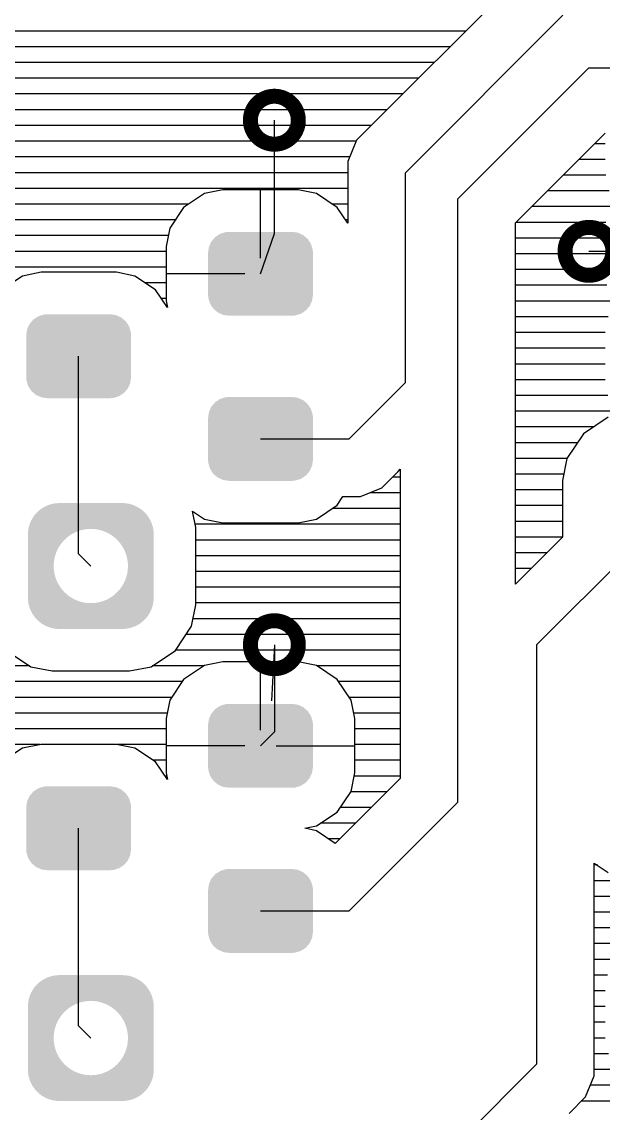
# Model space of a CAD drawing. Extents: x 295 to 953, y 10 to 290.
# Drawn here: x 664.19 to 678.27, y 174.23 to 200.65 of the extents above; entities that cross this region are included whole.
import ezdxf

# ---------------------------------------------------------------- set-up
doc = ezdxf.new("R2010")
doc.units = 0
doc.header["$LTSCALE"] = 5
doc.header["$MEASUREMENT"] = 0
doc.layers.get('0').update_dxf_attribs({"linetype": 'CONTINUOUS', "lineweight": 25})

msp = doc.modelspace()

# ---------------------------------------------------------------- linework, layer by layer
for p, q in [((676.5, 201.994), (672.69, 198.184)), ((673.477, 197), (677.287, 200.81)), ((674.935, 200.429), (648.224, 200.429)), ((674.554, 200.048), (647.843, 200.048)), ((674.173, 199.667), (647.107, 199.667)), ((674.747, 196.365), (677.922, 199.54)), ((677.922, 199.54), (719.197, 199.54)), ((673.792, 199.286), (645.222, 199.286)), ((673.411, 198.905), (645.476, 198.905)), ((673.03, 198.524), (645.73, 198.524)), ((670.302, 195.527), (670.302, 198.27)), ((672.649, 198.143), (645.903, 198.143)), ((672.69, 198.184), (672.293, 197.787)), ((676.144, 195.786), (678.318, 197.955)), ((672.283, 197.762), (645.979, 197.762)), ((672.293, 197.787), (672.08, 197.274)), ((678.318, 197.701), (678.064, 197.701)), ((672.126, 197.381), (646.055, 197.381)), ((672.08, 197.274), (672.08, 195.776)), ((678.318, 197.32), (677.683, 197.32)), ((672.08, 197), (646.081, 197)), ((673.477, 191.92), (673.477, 197)), ((678.329, 196.939), (677.302, 196.939)), ((672.08, 196.619), (646.004, 196.619)), ((668.61, 196.497), (668.102, 196.157)), ((669.052, 196.583), (668.61, 196.497)), ((670.876, 196.583), (669.052, 196.583)), ((669.967, 194.932), (669.967, 196.583)), ((671.323, 196.497), (670.876, 196.583)), ((671.826, 196.157), (671.323, 196.497)), ((674.747, 181.76), (674.747, 196.365)), ((678.415, 196.558), (676.921, 196.558)), ((668.219, 196.238), (645.928, 196.238)), ((668.102, 196.157), (667.767, 195.654)), ((672.08, 196.238), (671.709, 196.238)), ((672.08, 195.776), (671.826, 196.157)), ((678.425, 196.177), (676.54, 196.177)), ((667.899, 195.857), (645.817, 195.857)), ((672.08, 195.857), (672.029, 195.857)), ((667.767, 195.654), (667.681, 195.212)), ((676.144, 187.033), (676.144, 195.786)), ((678.334, 195.796), (676.159, 195.796)), ((667.732, 195.476), (645.563, 195.476)), ((669.967, 194.551), (670.302, 195.527)), ((678.318, 195.415), (676.144, 195.415)), ((667.681, 195.095), (645.309, 195.095)), ((667.681, 195.212), (667.681, 193.896)), ((678.318, 195.034), (676.144, 195.034)), ((680.137, 195.095), (677.922, 195.095)), ((667.681, 194.714), (644.877, 194.714)), ((664.653, 194.587), (664.206, 194.496)), ((666.477, 194.587), (664.653, 194.587)), ((666.919, 194.496), (666.477, 194.587)), ((669.586, 194.551), (667.681, 194.551)), ((678.318, 194.653), (676.144, 194.653)), ((664.206, 194.496), (663.703, 194.16)), ((667.427, 194.16), (666.919, 194.496)), ((667.681, 194.333), (667.168, 194.333)), ((678.354, 194.272), (676.144, 194.272)), ((667.711, 193.734), (667.427, 194.16)), ((667.681, 193.952), (667.564, 193.952)), ((667.681, 193.896), (667.711, 193.734)), ((678.501, 193.891), (676.144, 193.891)), ((678.384, 193.51), (676.144, 193.51)), ((678.318, 193.129), (676.144, 193.129)), ((678.318, 192.748), (676.144, 192.748)), ((665.562, 187.77), (665.562, 192.555)), ((678.318, 192.367), (676.144, 192.367)), ((672.116, 190.553), (673.477, 191.92)), ((678.318, 191.986), (676.144, 191.986)), ((678.379, 191.605), (676.144, 191.605)), ((678.583, 191.224), (676.144, 191.224)), ((678.389, 191.077), (677.79, 190.675)), ((678.044, 190.843), (676.144, 190.843)), ((669.967, 190.553), (672.116, 190.553)), ((677.79, 190.675), (677.389, 190.076)), ((677.648, 190.462), (676.144, 190.462)), ((677.394, 190.081), (676.144, 190.081)), ((677.389, 190.076), (677.282, 189.548)), ((672.908, 189.37), (673.299, 189.761)), ((673.299, 189.761), (673.35, 189.817)), ((673.35, 189.817), (673.35, 182.334)), ((673.35, 189.629), (673.167, 189.629)), ((677.313, 189.7), (676.144, 189.7)), ((677.282, 189.548), (677.282, 188.171)), ((672.39, 189.156), (672.908, 189.37)), ((673.35, 189.248), (672.614, 189.248)), ((677.282, 189.319), (676.144, 189.319)), ((671.323, 188.608), (671.826, 188.948)), ((671.826, 188.948), (671.963, 189.156)), ((671.963, 189.156), (672.39, 189.156)), ((668.397, 188.41), (668.321, 188.801)), ((668.321, 188.801), (668.61, 188.608)), ((673.35, 188.867), (671.704, 188.867)), ((677.282, 188.938), (676.144, 188.938)), ((673.35, 188.486), (668.387, 188.486)), ((668.61, 188.608), (669.052, 188.521)), ((669.052, 188.521), (670.876, 188.521)), ((670.876, 188.521), (671.323, 188.608)), ((677.282, 188.557), (676.144, 188.557)), ((679.654, 188.567), (676.652, 185.57)), ((668.397, 186.535), (668.397, 188.41)), ((677.282, 188.176), (676.144, 188.176)), ((677.282, 188.171), (676.144, 187.033)), ((673.35, 188.105), (668.397, 188.105)), ((665.857, 187.475), (665.562, 187.77)), ((673.35, 187.724), (668.397, 187.724)), ((676.906, 187.795), (676.144, 187.795)), ((676.525, 187.414), (676.144, 187.414)), ((673.35, 187.343), (668.397, 187.343)), ((673.35, 186.962), (668.397, 186.962)), ((673.35, 186.581), (668.397, 186.581)), ((668.296, 186.017), (668.397, 186.535)), ((673.35, 186.2), (668.331, 186.2)), ((667.904, 185.428), (668.296, 186.017)), ((673.35, 185.819), (668.163, 185.819)), ((670.302, 185.57), (670.236, 184.214)), ((670.302, 185.57), (670.302, 183.462)), ((676.652, 185.57), (676.652, 175.41)), ((663.815, 185.428), (664.404, 185.037)), ((667.315, 185.037), (667.904, 185.428)), ((673.35, 185.438), (667.909, 185.438)), ((664.374, 185.057), (661.651, 185.057)), ((664.404, 185.037), (664.922, 184.935)), ((666.797, 184.935), (667.315, 185.037)), ((668.59, 185.057), (667.346, 185.057)), ((668.61, 185.067), (668.102, 184.727)), ((669.052, 185.153), (668.61, 185.067)), ((670.876, 185.153), (669.052, 185.153)), ((669.967, 183.502), (669.967, 185.153)), ((671.323, 185.067), (670.876, 185.153)), ((671.826, 184.727), (671.323, 185.067)), ((673.35, 185.057), (671.338, 185.057)), ((664.922, 184.935), (666.797, 184.935)), ((668.102, 184.727), (667.767, 184.224)), ((672.161, 184.224), (671.826, 184.727)), ((668.067, 184.676), (659.573, 184.676)), ((673.35, 184.676), (671.862, 184.676)), ((667.813, 184.295), (659.634, 184.295)), ((667.767, 184.224), (667.681, 183.782)), ((673.35, 184.295), (672.116, 184.295)), ((672.253, 183.782), (672.161, 184.224)), ((667.706, 183.914), (659.634, 183.914)), ((667.681, 183.782), (667.681, 182.466)), ((673.35, 183.914), (672.222, 183.914)), ((672.253, 182.466), (672.253, 183.782)), ((667.681, 183.533), (659.634, 183.533)), ((670.302, 183.462), (669.967, 183.121)), ((673.35, 183.533), (672.253, 183.533)), ((664.633, 183.152), (659.634, 183.152)), ((664.653, 183.157), (664.206, 183.066)), ((666.477, 183.157), (664.653, 183.157)), ((666.919, 183.066), (666.477, 183.157)), ((667.681, 183.152), (666.497, 183.152)), ((673.35, 183.152), (672.253, 183.152)), ((664.206, 183.066), (663.703, 182.73)), ((667.427, 182.73), (666.919, 183.066)), ((669.586, 183.121), (667.681, 183.121)), ((670.348, 183.121), (672.253, 183.121)), ((667.681, 182.771), (667.366, 182.771)), ((667.711, 182.304), (667.427, 182.73)), ((673.35, 182.771), (672.253, 182.771)), ((667.696, 182.39), (667.655, 182.39)), ((667.681, 182.466), (667.711, 182.304)), ((672.161, 182.019), (672.253, 182.466)), ((673.35, 182.39), (672.238, 182.39)), ((673.35, 182.334), (671.775, 180.759)), ((671.826, 181.516), (672.161, 182.019)), ((673.025, 182.009), (672.156, 182.009)), ((672.644, 181.628), (671.897, 181.628)), ((672.116, 179.123), (674.747, 181.76)), ((671.323, 181.181), (671.826, 181.516)), ((665.562, 176.34), (665.562, 181.125)), ((671.039, 181.125), (671.323, 181.181)), ((671.323, 181.064), (671.039, 181.125)), ((671.775, 180.759), (671.323, 181.064)), ((672.263, 181.247), (671.42, 181.247)), ((671.882, 180.866), (671.623, 180.866)), ((678.049, 175.684), (678.049, 180.282)), ((678.049, 180.282), (678.389, 180.058)), ((678.125, 180.236), (678.049, 180.236)), ((678.74, 179.855), (678.049, 179.855)), ((678.74, 179.474), (678.049, 179.474)), ((669.967, 179.123), (672.116, 179.123)), ((678.74, 179.093), (678.049, 179.093)), ((678.74, 178.712), (678.049, 178.712)), ((678.74, 178.331), (678.049, 178.331)), ((678.547, 177.95), (678.049, 177.95)), ((678.369, 177.569), (678.049, 177.569)), ((678.318, 177.188), (678.049, 177.188)), ((678.318, 176.807), (678.049, 176.807)), ((665.857, 176.045), (665.562, 176.34)), ((678.318, 176.426), (678.049, 176.426)), ((678.318, 176.045), (678.049, 176.045)), ((678.049, 175.131), (678.049, 175.684)), ((678.395, 175.664), (678.049, 175.664)), ((674.112, 172.87), (676.652, 175.41)), ((678.633, 175.283), (678.049, 175.283)), ((677.841, 174.618), (678.049, 175.131)), ((679.101, 174.902), (677.958, 174.902)), ((677.445, 174.221), (677.841, 174.618)), ((684.719, 174.521), (677.739, 174.521))]:
    msp.add_line(p, q)
at = {"const_width": 0.363}
for points in [[(670.883, 198.27, -1), (669.722, 198.27, -1)], [(678.503, 195.095, -1), (677.342, 195.095, -1)], [(670.883, 185.57, -1), (669.722, 185.57, -1)]]:
    msp.add_lwpolyline(points, format="xyb", close=True, dxfattribs=at)
for points in [[(670.871, 195.547), (670.772, 195.561), (669.08, 195.547), (669.126, 195.561)], [(670.772, 195.561), (670.729, 195.567), (669.126, 195.561), (669.205, 195.567)], [(671.189, 195.275), (671.152, 195.332), (668.75, 195.275), (668.776, 195.332)], [(671.152, 195.332), (671.11, 195.395), (668.776, 195.332), (668.83, 195.395)], [(671.11, 195.395), (671.057, 195.441), (668.83, 195.395), (668.869, 195.441)], [(671.057, 195.441), (671.001, 195.488), (668.869, 195.441), (668.942, 195.488)], [(671.001, 195.488), (670.932, 195.519), (668.942, 195.488), (668.989, 195.519)], [(670.932, 195.519), (670.871, 195.547), (668.989, 195.519), (669.08, 195.547)], [(671.237, 195.059), (671.231, 195.138), (668.697, 195.059), (668.708, 195.138)], [(671.237, 194.043), (671.237, 195.059), (668.697, 194.043), (668.697, 195.059)], [(671.231, 195.138), (671.211, 195.201), (668.708, 195.138), (668.717, 195.201)], [(671.211, 195.201), (671.189, 195.275), (668.717, 195.201), (668.75, 195.275)], [(671.226, 193.965), (671.237, 194.043), (668.703, 193.965), (668.697, 194.043)], [(671.217, 193.902), (671.226, 193.965), (668.722, 193.902), (668.703, 193.965)], [(671.183, 193.828), (671.217, 193.902), (668.745, 193.828), (668.722, 193.902)], [(671.158, 193.771), (671.183, 193.828), (668.782, 193.771), (668.745, 193.828)], [(671.104, 193.708), (671.158, 193.771), (668.823, 193.708), (668.782, 193.771)], [(671.064, 193.662), (671.104, 193.708), (668.877, 193.662), (668.823, 193.708)], [(666.706, 193.399), (666.652, 193.444), (664.426, 193.399), (664.465, 193.444)], [(666.652, 193.444), (666.597, 193.492), (664.465, 193.444), (664.537, 193.492)], [(666.597, 193.492), (666.528, 193.523), (664.537, 193.492), (664.585, 193.523)], [(666.528, 193.523), (666.466, 193.551), (664.585, 193.523), (664.676, 193.551)], [(666.466, 193.551), (666.367, 193.565), (664.676, 193.551), (664.722, 193.565)], [(666.367, 193.565), (666.324, 193.571), (664.722, 193.565), (664.8, 193.571)], [(670.992, 193.615), (671.064, 193.662), (668.932, 193.615), (668.877, 193.662)], [(670.945, 193.584), (670.992, 193.615), (669.001, 193.584), (668.932, 193.615)], [(670.854, 193.556), (670.945, 193.584), (669.063, 193.556), (669.001, 193.584)], [(670.807, 193.542), (670.854, 193.556), (669.162, 193.542), (669.063, 193.556)], [(670.729, 193.535), (670.807, 193.542), (669.205, 193.535), (669.162, 193.542)], [(666.826, 193.142), (666.807, 193.205), (664.304, 193.142), (664.313, 193.205)], [(666.807, 193.205), (666.784, 193.279), (664.313, 193.205), (664.346, 193.279)], [(666.784, 193.279), (666.747, 193.335), (664.346, 193.279), (664.372, 193.335)], [(666.747, 193.335), (666.706, 193.399), (664.372, 193.335), (664.426, 193.399)], [(666.832, 193.063), (666.826, 193.142), (664.292, 193.063), (664.304, 193.142)], [(666.832, 192.047), (666.832, 193.063), (664.292, 192.047), (664.292, 193.063)], [(666.821, 191.968), (666.832, 192.047), (664.299, 191.968), (664.292, 192.047)], [(666.812, 191.905), (666.821, 191.968), (664.318, 191.905), (664.299, 191.968)], [(666.779, 191.831), (666.812, 191.905), (664.341, 191.831), (664.318, 191.905)], [(666.753, 191.775), (666.779, 191.831), (664.378, 191.775), (664.341, 191.831)], [(666.699, 191.711), (666.753, 191.775), (664.419, 191.711), (664.378, 191.775)], [(666.66, 191.666), (666.699, 191.711), (664.473, 191.666), (664.419, 191.711)], [(666.588, 191.618), (666.66, 191.666), (664.528, 191.618), (664.473, 191.666)], [(666.54, 191.587), (666.588, 191.618), (664.597, 191.587), (664.528, 191.618)], [(666.449, 191.559), (666.54, 191.587), (664.659, 191.559), (664.597, 191.587)], [(666.403, 191.545), (666.449, 191.559), (664.758, 191.545), (664.659, 191.559)], [(666.324, 191.539), (666.403, 191.545), (664.8, 191.539), (664.758, 191.545)], [(671.189, 191.277), (671.152, 191.334), (668.75, 191.277), (668.776, 191.334)], [(671.152, 191.334), (671.11, 191.397), (668.776, 191.334), (668.83, 191.397)], [(671.11, 191.397), (671.057, 191.443), (668.83, 191.397), (668.869, 191.443)], [(671.057, 191.443), (671.001, 191.49), (668.869, 191.443), (668.942, 191.49)], [(671.001, 191.49), (670.932, 191.521), (668.942, 191.49), (668.989, 191.521)], [(670.932, 191.521), (670.871, 191.549), (668.989, 191.521), (669.08, 191.549)], [(670.871, 191.549), (670.772, 191.563), (669.08, 191.549), (669.126, 191.563)], [(670.772, 191.563), (670.729, 191.569), (669.126, 191.563), (669.205, 191.569)], [(671.237, 191.061), (671.231, 191.14), (668.697, 191.061), (668.708, 191.14)], [(671.237, 190.045), (671.237, 191.061), (668.697, 190.045), (668.697, 191.061)], [(671.231, 191.14), (671.211, 191.203), (668.708, 191.14), (668.717, 191.203)], [(671.211, 191.203), (671.189, 191.277), (668.717, 191.203), (668.75, 191.277)], [(671.226, 189.967), (671.237, 190.045), (668.703, 189.967), (668.697, 190.045)], [(671.217, 189.904), (671.226, 189.967), (668.722, 189.904), (668.703, 189.967)], [(671.183, 189.83), (671.217, 189.904), (668.745, 189.83), (668.722, 189.904)], [(671.158, 189.773), (671.183, 189.83), (668.782, 189.773), (668.745, 189.83)], [(671.104, 189.71), (671.158, 189.773), (668.823, 189.71), (668.782, 189.773)], [(671.064, 189.664), (671.104, 189.71), (668.877, 189.664), (668.823, 189.71)], [(670.992, 189.617), (671.064, 189.664), (668.932, 189.617), (668.877, 189.664)], [(670.945, 189.586), (670.992, 189.617), (669.001, 189.586), (668.932, 189.617)], [(670.854, 189.558), (670.945, 189.586), (669.063, 189.558), (669.001, 189.586)], [(670.807, 189.544), (670.854, 189.558), (669.162, 189.544), (669.063, 189.558)], [(670.729, 189.537), (670.807, 189.544), (669.205, 189.537), (669.162, 189.544)], [(666.916, 188.938), (666.891, 188.949), (664.797, 188.938), (664.824, 188.949)], [(666.891, 188.949), (666.864, 188.958), (664.824, 188.949), (664.849, 188.958)], [(666.864, 188.958), (666.839, 188.967), (664.849, 188.958), (664.877, 188.967)], [(666.839, 188.967), (666.81, 188.974), (664.877, 188.967), (664.902, 188.974)], [(666.81, 188.974), (666.785, 188.981), (664.902, 188.974), (664.932, 188.981)], [(666.785, 188.981), (666.755, 188.986), (664.932, 188.981), (664.956, 188.986)], [(666.755, 188.986), (666.73, 188.991), (664.956, 188.986), (664.988, 188.991)], [(666.73, 188.991), (666.698, 188.994), (664.988, 188.991), (665.011, 188.994)], [(666.698, 188.994), (666.675, 188.997), (665.011, 188.994), (665.046, 188.997)], [(666.675, 188.997), (666.634, 188.998), (665.046, 188.997), (665.067, 188.998)], [(666.634, 188.998), (666.619, 188.999), (665.067, 188.998), (665.095, 188.999)], [(667.239, 188.681), (667.222, 188.703), (664.476, 188.681), (664.492, 188.703)], [(667.222, 188.703), (667.205, 188.725), (664.492, 188.703), (664.51, 188.725)], [(667.205, 188.725), (667.186, 188.745), (664.51, 188.725), (664.527, 188.745)], [(667.186, 188.745), (667.168, 188.766), (664.527, 188.745), (664.547, 188.766)], [(667.168, 188.766), (667.147, 188.785), (664.547, 188.766), (664.566, 188.785)], [(667.147, 188.785), (667.127, 188.805), (664.566, 188.785), (664.588, 188.805)], [(667.127, 188.805), (667.106, 188.823), (664.588, 188.805), (664.607, 188.823)], [(667.106, 188.823), (667.085, 188.84), (664.607, 188.823), (664.63, 188.84)], [(667.085, 188.84), (667.062, 188.857), (664.63, 188.84), (664.652, 188.857)], [(667.062, 188.857), (667.039, 188.873), (664.652, 188.857), (664.676, 188.873)], [(667.039, 188.873), (667.015, 188.887), (664.676, 188.873), (664.698, 188.887)], [(667.015, 188.887), (666.992, 188.902), (664.698, 188.887), (664.723, 188.902)], [(666.992, 188.902), (666.967, 188.915), (664.723, 188.902), (664.746, 188.915)], [(666.967, 188.915), (666.942, 188.927), (664.746, 188.915), (664.773, 188.927)], [(666.942, 188.927), (666.916, 188.938), (664.773, 188.927), (664.797, 188.938)], [(667.362, 188.403), (667.356, 188.43), (664.351, 188.403), (664.359, 188.43)], [(667.356, 188.43), (667.348, 188.456), (664.359, 188.43), (664.365, 188.456)], [(667.348, 188.456), (667.34, 188.483), (664.365, 188.456), (664.375, 188.483)], [(667.34, 188.483), (667.33, 188.509), (664.375, 188.483), (664.383, 188.509)], [(667.33, 188.509), (667.32, 188.535), (664.383, 188.509), (664.394, 188.535)], [(667.32, 188.535), (667.309, 188.56), (664.394, 188.535), (664.405, 188.56)], [(667.309, 188.56), (667.297, 188.586), (664.405, 188.56), (664.418, 188.586)], [(667.297, 188.586), (667.283, 188.61), (664.418, 188.586), (664.431, 188.61)], [(667.283, 188.61), (667.269, 188.634), (664.431, 188.61), (664.445, 188.634)], [(667.269, 188.634), (667.254, 188.657), (664.445, 188.634), (664.46, 188.657)], [(667.254, 188.657), (667.239, 188.681), (664.46, 188.657), (664.476, 188.681)], [(665.38, 188.237), (665.43, 188.266), (664.333, 188.237), (664.334, 188.266)], [(665.378, 188.236), (665.38, 188.237), (664.333, 188.236), (664.333, 188.237)], [(665.328, 188.202), (665.378, 188.236), (664.333, 188.202), (664.333, 188.236)], [(665.28, 188.165), (665.328, 188.202), (664.333, 188.165), (664.333, 188.202)], [(665.235, 188.124), (665.28, 188.165), (664.333, 188.124), (664.333, 188.165)], [(665.43, 188.266), (665.483, 188.293), (664.334, 188.266), (664.335, 188.293)], [(665.484, 188.293), (665.54, 188.316), (664.335, 188.293), (664.338, 188.316)], [(665.54, 188.316), (665.597, 188.336), (664.338, 188.316), (664.34, 188.336)], [(665.597, 188.336), (665.643, 188.348), (664.34, 188.336), (664.341, 188.348)], [(665.643, 188.348), (665.656, 188.351), (664.341, 188.348), (664.342, 188.351)], [(665.656, 188.351), (665.715, 188.363), (664.342, 188.351), (664.344, 188.363)], [(665.715, 188.363), (665.775, 188.37), (664.344, 188.363), (664.345, 188.37)], [(665.775, 188.37), (665.835, 188.374), (664.345, 188.37), (664.346, 188.374)], [(667.368, 188.376), (667.362, 188.403), (664.346, 188.376), (664.351, 188.403)], [(667.369, 188.374), (667.368, 188.376), (664.346, 188.374), (664.346, 188.376)], [(667.369, 188.373), (667.369, 188.374), (665.896, 188.373), (665.835, 188.374)], [(667.369, 188.369), (667.369, 188.373), (665.956, 188.369), (665.896, 188.373)], [(667.371, 188.36), (667.369, 188.369), (666.016, 188.36), (665.956, 188.369)], [(667.373, 188.347), (667.371, 188.36), (666.075, 188.347), (666.016, 188.36)], [(667.375, 188.331), (667.373, 188.347), (666.133, 188.331), (666.075, 188.347)], [(667.376, 188.321), (667.375, 188.331), (666.161, 188.321), (666.133, 188.331)], [(667.377, 188.31), (667.376, 188.321), (666.19, 188.31), (666.161, 188.321)], [(667.379, 188.286), (667.377, 188.31), (666.245, 188.286), (666.19, 188.31)], [(667.381, 188.265), (667.379, 188.286), (666.285, 188.265), (666.245, 188.286)], [(667.381, 188.258), (667.381, 188.265), (666.299, 188.258), (666.285, 188.265)], [(667.381, 188.237), (667.381, 188.258), (666.334, 188.237), (666.299, 188.258)], [(667.381, 188.227), (667.381, 188.237), (666.35, 188.227), (666.334, 188.237)], [(667.381, 188.192), (667.381, 188.227), (666.4, 188.192), (666.35, 188.227)], [(667.381, 188.154), (667.381, 188.192), (666.447, 188.154), (666.4, 188.192)], [(665.193, 188.081), (665.235, 188.124), (664.333, 188.081), (664.333, 188.124)], [(665.154, 188.035), (665.193, 188.081), (664.333, 188.035), (664.333, 188.081)], [(665.118, 187.986), (665.154, 188.035), (664.333, 187.986), (664.333, 188.035)], [(665.085, 187.936), (665.118, 187.986), (664.333, 187.936), (664.333, 187.986)], [(665.056, 187.883), (665.085, 187.936), (664.333, 187.883), (664.333, 187.936)], [(667.381, 188.113), (667.381, 188.154), (666.491, 188.113), (666.447, 188.154)], [(667.381, 188.069), (667.381, 188.113), (666.532, 188.069), (666.491, 188.113)], [(667.381, 188.022), (667.381, 188.069), (666.571, 188.022), (666.532, 188.069)], [(667.381, 187.973), (667.381, 188.022), (666.606, 187.973), (666.571, 188.022)], [(667.381, 187.921), (667.381, 187.973), (666.638, 187.921), (666.606, 187.973)], [(667.381, 187.868), (667.381, 187.921), (666.666, 187.868), (666.638, 187.921)], [(665.03, 187.828), (665.056, 187.883), (664.333, 187.828), (664.333, 187.883)], [(665.008, 187.772), (665.03, 187.828), (664.333, 187.772), (664.333, 187.828)], [(664.99, 187.714), (665.008, 187.772), (664.333, 187.714), (664.333, 187.772)], [(664.976, 187.655), (664.99, 187.714), (664.333, 187.655), (664.333, 187.714)], [(664.966, 187.596), (664.976, 187.655), (664.333, 187.596), (664.333, 187.655)], [(667.381, 187.813), (667.381, 187.868), (666.69, 187.813), (666.666, 187.868)], [(667.381, 187.756), (667.381, 187.813), (666.711, 187.756), (666.69, 187.813)], [(667.381, 187.698), (667.381, 187.756), (666.728, 187.698), (666.711, 187.756)], [(667.381, 187.639), (667.381, 187.698), (666.741, 187.639), (666.728, 187.698)], [(667.381, 187.579), (667.381, 187.639), (666.75, 187.579), (666.741, 187.639)], [(664.96, 187.535), (664.966, 187.596), (664.333, 187.535), (664.333, 187.596)], [(664.958, 187.475), (664.96, 187.535), (664.333, 187.475), (664.333, 187.535)], [(664.959, 187.431), (664.958, 187.475), (664.333, 187.431), (664.333, 187.475)], [(664.964, 187.371), (664.959, 187.431), (664.333, 187.371), (664.333, 187.431)], [(664.973, 187.311), (664.964, 187.371), (664.333, 187.311), (664.333, 187.371)], [(667.381, 187.354), (667.381, 187.415), (666.748, 187.354), (666.754, 187.415)], [(667.381, 187.519), (667.381, 187.579), (666.755, 187.519), (666.75, 187.579)], [(667.381, 187.415), (667.381, 187.475), (666.754, 187.415), (666.756, 187.475)], [(667.381, 187.475), (667.381, 187.519), (666.756, 187.475), (666.755, 187.519)], [(664.986, 187.252), (664.973, 187.311), (664.333, 187.252), (664.333, 187.311)], [(665.003, 187.194), (664.986, 187.252), (664.333, 187.194), (664.333, 187.252)], [(665.024, 187.137), (665.003, 187.194), (664.333, 187.137), (664.333, 187.194)], [(665.048, 187.082), (665.024, 187.137), (664.333, 187.082), (664.333, 187.137)], [(667.381, 187.067), (667.381, 187.122), (666.659, 187.067), (666.684, 187.122)], [(667.381, 187.122), (667.381, 187.178), (666.684, 187.122), (666.706, 187.178)], [(667.381, 187.178), (667.381, 187.236), (666.706, 187.178), (666.724, 187.236)], [(667.381, 187.236), (667.381, 187.295), (666.724, 187.236), (666.738, 187.295)], [(667.381, 187.295), (667.381, 187.354), (666.738, 187.295), (666.748, 187.354)], [(665.077, 187.029), (665.048, 187.082), (664.333, 187.029), (664.333, 187.082)], [(665.108, 186.977), (665.077, 187.029), (664.333, 186.977), (664.333, 187.029)], [(665.143, 186.928), (665.108, 186.977), (664.333, 186.928), (664.333, 186.977)], [(665.182, 186.881), (665.143, 186.928), (664.333, 186.881), (664.333, 186.928)], [(665.223, 186.837), (665.182, 186.881), (664.333, 186.837), (664.333, 186.881)], [(665.268, 186.796), (665.223, 186.837), (664.333, 186.796), (664.333, 186.837)], [(667.381, 186.826), (667.381, 186.869), (666.479, 186.826), (666.521, 186.869)], [(667.381, 186.869), (667.381, 186.915), (666.521, 186.869), (666.561, 186.915)], [(667.381, 186.915), (667.381, 186.964), (666.561, 186.915), (666.597, 186.964)], [(667.381, 186.964), (667.381, 187.014), (666.597, 186.964), (666.629, 187.014)], [(667.381, 187.014), (667.381, 187.067), (666.629, 187.014), (666.659, 187.067)], [(665.314, 186.758), (665.268, 186.796), (664.333, 186.758), (664.333, 186.796)], [(665.364, 186.723), (665.314, 186.758), (664.333, 186.723), (664.333, 186.758)], [(665.381, 186.713), (665.364, 186.723), (664.333, 186.713), (664.333, 186.723)], [(665.415, 186.692), (665.381, 186.713), (664.334, 186.692), (664.333, 186.713)], [(665.429, 186.685), (665.415, 186.692), (664.334, 186.685), (664.334, 186.692)], [(665.469, 186.664), (665.429, 186.685), (664.335, 186.664), (664.334, 186.685)], [(665.524, 186.64), (665.469, 186.664), (664.337, 186.64), (664.335, 186.664)], [(665.553, 186.629), (665.524, 186.64), (664.338, 186.629), (664.337, 186.64)], [(665.581, 186.619), (665.553, 186.629), (664.339, 186.619), (664.338, 186.629)], [(665.639, 186.603), (665.581, 186.619), (664.342, 186.603), (664.339, 186.619)], [(665.699, 186.59), (665.639, 186.603), (664.344, 186.59), (664.342, 186.603)], [(665.758, 186.581), (665.699, 186.59), (664.345, 186.581), (664.344, 186.59)], [(665.819, 186.577), (665.758, 186.581), (664.346, 186.577), (664.345, 186.581)], [(665.879, 186.576), (665.819, 186.577), (664.346, 186.576), (664.346, 186.577)], [(667.368, 186.574), (667.368, 186.576), (664.346, 186.574), (664.346, 186.576)], [(667.363, 186.547), (667.368, 186.574), (664.352, 186.547), (664.346, 186.574)], [(667.368, 186.576), (667.369, 186.58), (665.879, 186.576), (665.939, 186.58)], [(667.369, 186.58), (667.37, 186.587), (665.939, 186.58), (665.999, 186.587)], [(667.37, 186.587), (667.372, 186.599), (665.999, 186.587), (666.059, 186.599)], [(667.372, 186.599), (667.373, 186.602), (666.059, 186.599), (666.071, 186.602)], [(667.373, 186.602), (667.374, 186.614), (666.071, 186.602), (666.117, 186.614)], [(667.374, 186.614), (667.376, 186.634), (666.117, 186.614), (666.174, 186.634)], [(667.376, 186.634), (667.379, 186.657), (666.174, 186.634), (666.23, 186.657)], [(667.379, 186.657), (667.379, 186.657), (666.23, 186.657), (666.231, 186.657)], [(667.379, 186.657), (667.38, 186.684), (666.231, 186.657), (666.284, 186.684)], [(667.38, 186.684), (667.381, 186.713), (666.284, 186.684), (666.334, 186.713)], [(667.381, 186.713), (667.381, 186.714), (666.334, 186.713), (666.336, 186.714)], [(667.381, 186.714), (667.381, 186.748), (666.336, 186.714), (666.387, 186.748)], [(667.381, 186.748), (667.381, 186.785), (666.387, 186.748), (666.434, 186.785)], [(667.381, 186.785), (667.381, 186.826), (666.434, 186.785), (666.479, 186.826)], [(667.356, 186.52), (667.363, 186.547), (664.358, 186.52), (664.352, 186.547)], [(667.349, 186.494), (667.356, 186.52), (664.366, 186.494), (664.358, 186.52)], [(667.34, 186.467), (667.349, 186.494), (664.374, 186.467), (664.366, 186.494)], [(667.331, 186.441), (667.34, 186.467), (664.384, 186.441), (664.374, 186.467)], [(667.32, 186.415), (667.331, 186.441), (664.394, 186.415), (664.384, 186.441)], [(667.309, 186.39), (667.32, 186.415), (664.406, 186.39), (664.394, 186.415)], [(667.296, 186.364), (667.309, 186.39), (664.418, 186.364), (664.406, 186.39)], [(667.284, 186.34), (667.296, 186.364), (664.431, 186.34), (664.418, 186.364)], [(667.269, 186.316), (667.284, 186.34), (664.445, 186.316), (664.431, 186.34)], [(667.255, 186.293), (667.269, 186.316), (664.46, 186.293), (664.445, 186.316)], [(667.238, 186.269), (667.255, 186.293), (664.476, 186.269), (664.46, 186.293)], [(667.222, 186.247), (667.238, 186.269), (664.493, 186.247), (664.476, 186.269)], [(667.204, 186.225), (667.222, 186.247), (664.51, 186.225), (664.493, 186.247)], [(667.187, 186.205), (667.204, 186.225), (664.528, 186.205), (664.51, 186.225)], [(667.167, 186.184), (667.187, 186.205), (664.547, 186.184), (664.528, 186.205)], [(667.148, 186.165), (667.167, 186.184), (664.567, 186.165), (664.547, 186.184)], [(667.127, 186.145), (667.148, 186.165), (664.587, 186.145), (664.567, 186.165)], [(667.107, 186.127), (667.127, 186.145), (664.608, 186.127), (664.587, 186.145)], [(667.084, 186.11), (667.107, 186.127), (664.63, 186.11), (664.608, 186.127)], [(667.063, 186.093), (667.084, 186.11), (664.652, 186.093), (664.63, 186.11)], [(667.039, 186.077), (667.063, 186.093), (664.675, 186.077), (664.652, 186.093)], [(667.016, 186.063), (667.039, 186.077), (664.699, 186.063), (664.675, 186.077)], [(666.991, 186.048), (667.016, 186.063), (664.722, 186.048), (664.699, 186.063)], [(666.968, 186.035), (666.991, 186.048), (664.748, 186.035), (664.722, 186.048)], [(666.941, 186.023), (666.968, 186.035), (664.772, 186.023), (664.748, 186.035)], [(666.917, 186.012), (666.941, 186.023), (664.798, 186.012), (664.772, 186.023)], [(666.89, 186.001), (666.917, 186.012), (664.823, 186.001), (664.798, 186.012)], [(666.865, 185.992), (666.89, 186.001), (664.85, 185.992), (664.823, 186.001)], [(666.837, 185.983), (666.865, 185.992), (664.876, 185.983), (664.85, 185.992)], [(666.812, 185.976), (666.837, 185.983), (664.904, 185.976), (664.876, 185.983)], [(666.782, 185.969), (666.812, 185.976), (664.929, 185.969), (664.904, 185.976)], [(666.758, 185.964), (666.782, 185.969), (664.959, 185.964), (664.929, 185.969)], [(666.727, 185.959), (666.758, 185.964), (664.984, 185.959), (664.959, 185.964)], [(666.703, 185.956), (666.727, 185.959), (665.016, 185.956), (664.984, 185.959)], [(666.668, 185.953), (666.703, 185.956), (665.04, 185.953), (665.016, 185.956)], [(666.647, 185.952), (666.668, 185.953), (665.081, 185.952), (665.04, 185.953)], [(666.619, 185.951), (666.647, 185.952), (665.095, 185.951), (665.081, 185.952)], [(671.152, 183.902), (671.11, 183.965), (668.776, 183.902), (668.83, 183.965)], [(671.11, 183.965), (671.057, 184.011), (668.83, 183.965), (668.869, 184.011)], [(671.057, 184.011), (671.001, 184.058), (668.869, 184.011), (668.942, 184.058)], [(671.001, 184.058), (670.932, 184.089), (668.942, 184.058), (668.989, 184.089)], [(670.932, 184.089), (670.871, 184.117), (668.989, 184.089), (669.08, 184.117)], [(670.871, 184.117), (670.772, 184.131), (669.08, 184.117), (669.126, 184.131)], [(670.772, 184.131), (670.729, 184.137), (669.126, 184.131), (669.205, 184.137)], [(671.237, 183.629), (671.231, 183.708), (668.697, 183.629), (668.708, 183.708)], [(671.231, 183.708), (671.211, 183.771), (668.708, 183.708), (668.717, 183.771)], [(671.211, 183.771), (671.189, 183.845), (668.717, 183.771), (668.75, 183.845)], [(671.189, 183.845), (671.152, 183.902), (668.75, 183.845), (668.776, 183.902)], [(671.237, 182.613), (671.237, 183.629), (668.697, 182.613), (668.697, 183.629)], [(671.226, 182.535), (671.237, 182.613), (668.703, 182.535), (668.697, 182.613)], [(671.217, 182.472), (671.226, 182.535), (668.722, 182.472), (668.703, 182.535)], [(671.183, 182.398), (671.217, 182.472), (668.745, 182.398), (668.722, 182.472)], [(671.158, 182.341), (671.183, 182.398), (668.782, 182.341), (668.745, 182.398)], [(671.104, 182.278), (671.158, 182.341), (668.823, 182.278), (668.782, 182.341)], [(666.597, 182.062), (666.528, 182.093), (664.537, 182.062), (664.585, 182.093)], [(666.528, 182.093), (666.466, 182.121), (664.585, 182.093), (664.676, 182.121)], [(666.466, 182.121), (666.367, 182.135), (664.676, 182.121), (664.722, 182.135)], [(666.367, 182.135), (666.324, 182.141), (664.722, 182.135), (664.8, 182.141)], [(671.064, 182.232), (671.104, 182.278), (668.877, 182.232), (668.823, 182.278)], [(670.992, 182.185), (671.064, 182.232), (668.932, 182.185), (668.877, 182.232)], [(670.945, 182.154), (670.992, 182.185), (669.001, 182.154), (668.932, 182.185)], [(670.854, 182.126), (670.945, 182.154), (669.063, 182.126), (669.001, 182.154)], [(670.807, 182.112), (670.854, 182.126), (669.162, 182.112), (669.063, 182.126)], [(670.729, 182.105), (670.807, 182.112), (669.205, 182.105), (669.162, 182.112)], [(666.807, 181.775), (666.784, 181.849), (664.313, 181.775), (664.346, 181.849)], [(666.784, 181.849), (666.747, 181.905), (664.346, 181.849), (664.372, 181.905)], [(666.747, 181.905), (666.706, 181.969), (664.372, 181.905), (664.426, 181.969)], [(666.706, 181.969), (666.652, 182.014), (664.426, 181.969), (664.465, 182.014)], [(666.652, 182.014), (666.597, 182.062), (664.465, 182.014), (664.537, 182.062)], [(666.832, 181.633), (666.826, 181.712), (664.292, 181.633), (664.304, 181.712)], [(666.832, 180.617), (666.832, 181.633), (664.292, 180.617), (664.292, 181.633)], [(666.826, 181.712), (666.807, 181.775), (664.304, 181.712), (664.313, 181.775)], [(666.821, 180.538), (666.832, 180.617), (664.299, 180.538), (664.292, 180.617)], [(666.812, 180.475), (666.821, 180.538), (664.318, 180.475), (664.299, 180.538)], [(666.779, 180.401), (666.812, 180.475), (664.341, 180.401), (664.318, 180.475)], [(666.753, 180.345), (666.779, 180.401), (664.378, 180.345), (664.341, 180.401)], [(666.699, 180.281), (666.753, 180.345), (664.419, 180.281), (664.378, 180.345)], [(666.66, 180.236), (666.699, 180.281), (664.473, 180.236), (664.419, 180.281)], [(666.588, 180.188), (666.66, 180.236), (664.528, 180.188), (664.473, 180.236)], [(666.54, 180.157), (666.588, 180.188), (664.597, 180.157), (664.528, 180.188)], [(666.449, 180.129), (666.54, 180.157), (664.659, 180.129), (664.597, 180.157)], [(666.403, 180.115), (666.449, 180.129), (664.758, 180.115), (664.659, 180.129)], [(666.324, 180.109), (666.403, 180.115), (664.8, 180.109), (664.758, 180.115)], [(671.152, 179.904), (671.11, 179.967), (668.776, 179.904), (668.83, 179.967)], [(671.11, 179.967), (671.057, 180.013), (668.83, 179.967), (668.869, 180.013)], [(671.057, 180.013), (671.001, 180.06), (668.869, 180.013), (668.942, 180.06)], [(671.001, 180.06), (670.932, 180.091), (668.942, 180.06), (668.989, 180.091)], [(670.932, 180.091), (670.871, 180.119), (668.989, 180.091), (669.08, 180.119)], [(670.871, 180.119), (670.772, 180.133), (669.08, 180.119), (669.126, 180.133)], [(670.772, 180.133), (670.729, 180.139), (669.126, 180.133), (669.205, 180.139)], [(671.237, 179.631), (671.231, 179.71), (668.697, 179.631), (668.708, 179.71)], [(671.231, 179.71), (671.211, 179.773), (668.708, 179.71), (668.717, 179.773)], [(671.211, 179.773), (671.189, 179.847), (668.717, 179.773), (668.75, 179.847)], [(671.189, 179.847), (671.152, 179.904), (668.75, 179.847), (668.776, 179.904)], [(671.237, 178.615), (671.237, 179.631), (668.697, 178.615), (668.697, 179.631)], [(671.226, 178.537), (671.237, 178.615), (668.703, 178.537), (668.697, 178.615)], [(671.217, 178.474), (671.226, 178.537), (668.722, 178.474), (668.703, 178.537)], [(671.183, 178.4), (671.217, 178.474), (668.745, 178.4), (668.722, 178.474)], [(671.158, 178.343), (671.183, 178.4), (668.782, 178.343), (668.745, 178.4)], [(671.104, 178.28), (671.158, 178.343), (668.823, 178.28), (668.782, 178.343)], [(671.064, 178.234), (671.104, 178.28), (668.877, 178.234), (668.823, 178.28)], [(670.992, 178.187), (671.064, 178.234), (668.932, 178.187), (668.877, 178.234)], [(670.945, 178.156), (670.992, 178.187), (669.001, 178.156), (668.932, 178.187)], [(670.854, 178.128), (670.945, 178.156), (669.063, 178.128), (669.001, 178.156)], [(670.807, 178.114), (670.854, 178.128), (669.162, 178.114), (669.063, 178.128)], [(670.729, 178.107), (670.807, 178.114), (669.205, 178.107), (669.162, 178.114)], [(667.186, 177.315), (667.168, 177.336), (664.527, 177.315), (664.547, 177.336)], [(667.168, 177.336), (667.147, 177.355), (664.547, 177.336), (664.566, 177.355)], [(667.147, 177.355), (667.127, 177.375), (664.566, 177.355), (664.588, 177.375)], [(667.127, 177.375), (667.106, 177.393), (664.588, 177.375), (664.607, 177.393)], [(667.106, 177.393), (667.085, 177.41), (664.607, 177.393), (664.63, 177.41)], [(667.085, 177.41), (667.062, 177.427), (664.63, 177.41), (664.652, 177.427)], [(667.062, 177.427), (667.039, 177.443), (664.652, 177.427), (664.676, 177.443)], [(667.039, 177.443), (667.015, 177.457), (664.676, 177.443), (664.698, 177.457)], [(667.015, 177.457), (666.992, 177.472), (664.698, 177.457), (664.723, 177.472)], [(666.992, 177.472), (666.967, 177.485), (664.723, 177.472), (664.746, 177.485)], [(666.967, 177.485), (666.942, 177.497), (664.746, 177.485), (664.773, 177.497)], [(666.942, 177.497), (666.916, 177.508), (664.773, 177.497), (664.797, 177.508)], [(666.916, 177.508), (666.891, 177.519), (664.797, 177.508), (664.824, 177.519)], [(666.891, 177.519), (666.864, 177.528), (664.824, 177.519), (664.849, 177.528)], [(666.864, 177.528), (666.839, 177.537), (664.849, 177.528), (664.877, 177.537)], [(666.839, 177.537), (666.81, 177.544), (664.877, 177.537), (664.902, 177.544)], [(666.81, 177.544), (666.785, 177.551), (664.902, 177.544), (664.932, 177.551)], [(666.785, 177.551), (666.755, 177.556), (664.932, 177.551), (664.956, 177.556)], [(666.755, 177.556), (666.73, 177.561), (664.956, 177.556), (664.988, 177.561)], [(666.73, 177.561), (666.698, 177.564), (664.988, 177.561), (665.011, 177.564)], [(666.698, 177.564), (666.675, 177.567), (665.011, 177.564), (665.046, 177.567)], [(666.675, 177.567), (666.634, 177.568), (665.046, 177.567), (665.067, 177.568)], [(666.634, 177.568), (666.619, 177.569), (665.067, 177.568), (665.095, 177.569)], [(667.34, 177.053), (667.33, 177.079), (664.375, 177.053), (664.383, 177.079)], [(667.33, 177.079), (667.32, 177.105), (664.383, 177.079), (664.394, 177.105)], [(667.32, 177.105), (667.309, 177.13), (664.394, 177.105), (664.405, 177.13)], [(667.309, 177.13), (667.297, 177.156), (664.405, 177.13), (664.418, 177.156)], [(667.297, 177.156), (667.283, 177.18), (664.418, 177.156), (664.431, 177.18)], [(667.283, 177.18), (667.269, 177.204), (664.431, 177.18), (664.445, 177.204)], [(667.269, 177.204), (667.254, 177.227), (664.445, 177.204), (664.46, 177.227)], [(667.254, 177.227), (667.239, 177.251), (664.46, 177.227), (664.476, 177.251)], [(667.239, 177.251), (667.222, 177.273), (664.476, 177.251), (664.492, 177.273)], [(667.222, 177.273), (667.205, 177.295), (664.492, 177.273), (664.51, 177.295)], [(667.205, 177.295), (667.186, 177.315), (664.51, 177.295), (664.527, 177.315)], [(665.38, 176.807), (665.43, 176.836), (664.333, 176.807), (664.334, 176.836)], [(665.378, 176.806), (665.38, 176.807), (664.333, 176.806), (664.333, 176.807)], [(665.328, 176.772), (665.378, 176.806), (664.333, 176.772), (664.333, 176.806)], [(665.43, 176.836), (665.483, 176.863), (664.334, 176.836), (664.335, 176.863)], [(665.484, 176.863), (665.54, 176.886), (664.335, 176.863), (664.338, 176.886)], [(665.54, 176.886), (665.597, 176.906), (664.338, 176.886), (664.34, 176.906)], [(665.597, 176.906), (665.643, 176.918), (664.34, 176.906), (664.341, 176.918)], [(665.643, 176.918), (665.656, 176.921), (664.341, 176.918), (664.342, 176.921)], [(665.656, 176.921), (665.715, 176.933), (664.342, 176.921), (664.344, 176.933)], [(665.715, 176.933), (665.775, 176.94), (664.344, 176.933), (664.345, 176.94)], [(665.775, 176.94), (665.835, 176.944), (664.345, 176.94), (664.346, 176.944)], [(667.368, 176.946), (667.362, 176.973), (664.346, 176.946), (664.351, 176.973)], [(667.369, 176.944), (667.368, 176.946), (664.346, 176.944), (664.346, 176.946)], [(667.362, 176.973), (667.356, 177), (664.351, 176.973), (664.359, 177)], [(667.356, 177), (667.348, 177.026), (664.359, 177), (664.365, 177.026)], [(667.348, 177.026), (667.34, 177.053), (664.365, 177.026), (664.375, 177.053)], [(667.369, 176.943), (667.369, 176.944), (665.896, 176.943), (665.835, 176.944)], [(667.369, 176.939), (667.369, 176.943), (665.956, 176.939), (665.896, 176.943)], [(667.371, 176.93), (667.369, 176.939), (666.016, 176.93), (665.956, 176.939)], [(667.373, 176.917), (667.371, 176.93), (666.075, 176.917), (666.016, 176.93)], [(667.375, 176.901), (667.373, 176.917), (666.133, 176.901), (666.075, 176.917)], [(667.376, 176.891), (667.375, 176.901), (666.161, 176.891), (666.133, 176.901)], [(667.377, 176.88), (667.376, 176.891), (666.19, 176.88), (666.161, 176.891)], [(667.379, 176.856), (667.377, 176.88), (666.245, 176.856), (666.19, 176.88)], [(667.381, 176.835), (667.379, 176.856), (666.285, 176.835), (666.245, 176.856)], [(667.381, 176.828), (667.381, 176.835), (666.299, 176.828), (666.285, 176.835)], [(667.381, 176.807), (667.381, 176.828), (666.334, 176.807), (666.299, 176.828)], [(667.381, 176.797), (667.381, 176.807), (666.35, 176.797), (666.334, 176.807)], [(667.381, 176.762), (667.381, 176.797), (666.4, 176.762), (666.35, 176.797)], [(665.28, 176.735), (665.328, 176.772), (664.333, 176.735), (664.333, 176.772)], [(665.235, 176.694), (665.28, 176.735), (664.333, 176.694), (664.333, 176.735)], [(665.193, 176.651), (665.235, 176.694), (664.333, 176.651), (664.333, 176.694)], [(665.154, 176.605), (665.193, 176.651), (664.333, 176.605), (664.333, 176.651)], [(665.118, 176.556), (665.154, 176.605), (664.333, 176.556), (664.333, 176.605)], [(665.085, 176.506), (665.118, 176.556), (664.333, 176.506), (664.333, 176.556)], [(667.381, 176.724), (667.381, 176.762), (666.447, 176.724), (666.4, 176.762)], [(667.381, 176.683), (667.381, 176.724), (666.491, 176.683), (666.447, 176.724)], [(667.381, 176.639), (667.381, 176.683), (666.532, 176.639), (666.491, 176.683)], [(667.381, 176.592), (667.381, 176.639), (666.571, 176.592), (666.532, 176.639)], [(667.381, 176.543), (667.381, 176.592), (666.606, 176.543), (666.571, 176.592)], [(667.381, 176.491), (667.381, 176.543), (666.638, 176.491), (666.606, 176.543)], [(665.056, 176.453), (665.085, 176.506), (664.333, 176.453), (664.333, 176.506)], [(665.03, 176.398), (665.056, 176.453), (664.333, 176.398), (664.333, 176.453)], [(665.008, 176.342), (665.03, 176.398), (664.333, 176.342), (664.333, 176.398)], [(664.99, 176.284), (665.008, 176.342), (664.333, 176.284), (664.333, 176.342)], [(664.976, 176.225), (664.99, 176.284), (664.333, 176.225), (664.333, 176.284)], [(667.381, 176.438), (667.381, 176.491), (666.666, 176.438), (666.638, 176.491)], [(667.381, 176.383), (667.381, 176.438), (666.69, 176.383), (666.666, 176.438)], [(667.381, 176.326), (667.381, 176.383), (666.711, 176.326), (666.69, 176.383)], [(667.381, 176.268), (667.381, 176.326), (666.728, 176.268), (666.711, 176.326)], [(667.381, 176.209), (667.381, 176.268), (666.741, 176.209), (666.728, 176.268)], [(664.966, 176.166), (664.976, 176.225), (664.333, 176.166), (664.333, 176.225)], [(664.96, 176.105), (664.966, 176.166), (664.333, 176.105), (664.333, 176.166)], [(664.958, 176.045), (664.96, 176.105), (664.333, 176.045), (664.333, 176.105)], [(664.959, 176.001), (664.958, 176.045), (664.333, 176.001), (664.333, 176.045)], [(664.964, 175.941), (664.959, 176.001), (664.333, 175.941), (664.333, 176.001)], [(667.381, 176.149), (667.381, 176.209), (666.75, 176.149), (666.741, 176.209)], [(667.381, 176.089), (667.381, 176.149), (666.755, 176.089), (666.75, 176.149)], [(667.381, 175.985), (667.381, 176.045), (666.754, 175.985), (666.756, 176.045)], [(667.381, 176.045), (667.381, 176.089), (666.756, 176.045), (666.755, 176.089)], [(664.973, 175.881), (664.964, 175.941), (664.333, 175.881), (664.333, 175.941)], [(664.986, 175.822), (664.973, 175.881), (664.333, 175.822), (664.333, 175.881)], [(665.003, 175.764), (664.986, 175.822), (664.333, 175.764), (664.333, 175.822)], [(665.024, 175.707), (665.003, 175.764), (664.333, 175.707), (664.333, 175.764)], [(667.381, 175.692), (667.381, 175.748), (666.684, 175.692), (666.706, 175.748)], [(667.381, 175.748), (667.381, 175.806), (666.706, 175.748), (666.724, 175.806)], [(667.381, 175.806), (667.381, 175.865), (666.724, 175.806), (666.738, 175.865)], [(667.381, 175.865), (667.381, 175.924), (666.738, 175.865), (666.748, 175.924)], [(667.381, 175.924), (667.381, 175.985), (666.748, 175.924), (666.754, 175.985)], [(665.048, 175.652), (665.024, 175.707), (664.333, 175.652), (664.333, 175.707)], [(665.077, 175.599), (665.048, 175.652), (664.333, 175.599), (664.333, 175.652)], [(665.108, 175.547), (665.077, 175.599), (664.333, 175.547), (664.333, 175.599)], [(665.143, 175.498), (665.108, 175.547), (664.333, 175.498), (664.333, 175.547)], [(665.182, 175.451), (665.143, 175.498), (664.333, 175.451), (664.333, 175.498)], [(667.381, 175.439), (667.381, 175.485), (666.521, 175.439), (666.561, 175.485)], [(667.381, 175.485), (667.381, 175.534), (666.561, 175.485), (666.597, 175.534)], [(667.381, 175.534), (667.381, 175.584), (666.597, 175.534), (666.629, 175.584)], [(667.381, 175.584), (667.381, 175.637), (666.629, 175.584), (666.659, 175.637)], [(667.381, 175.637), (667.381, 175.692), (666.659, 175.637), (666.684, 175.692)], [(665.223, 175.407), (665.182, 175.451), (664.333, 175.407), (664.333, 175.451)], [(665.268, 175.366), (665.223, 175.407), (664.333, 175.366), (664.333, 175.407)], [(665.314, 175.328), (665.268, 175.366), (664.333, 175.328), (664.333, 175.366)], [(665.364, 175.293), (665.314, 175.328), (664.333, 175.293), (664.333, 175.328)], [(665.381, 175.283), (665.364, 175.293), (664.333, 175.283), (664.333, 175.293)], [(665.415, 175.262), (665.381, 175.283), (664.334, 175.262), (664.333, 175.283)], [(665.429, 175.255), (665.415, 175.262), (664.334, 175.255), (664.334, 175.262)], [(665.469, 175.234), (665.429, 175.255), (664.335, 175.234), (664.334, 175.255)], [(665.524, 175.21), (665.469, 175.234), (664.337, 175.21), (664.335, 175.234)], [(665.553, 175.199), (665.524, 175.21), (664.338, 175.199), (664.337, 175.21)], [(667.376, 175.204), (667.379, 175.227), (666.174, 175.204), (666.23, 175.227)], [(667.379, 175.227), (667.379, 175.227), (666.23, 175.227), (666.231, 175.227)], [(667.379, 175.227), (667.38, 175.254), (666.231, 175.227), (666.284, 175.254)], [(667.38, 175.254), (667.381, 175.283), (666.284, 175.254), (666.334, 175.283)], [(667.381, 175.283), (667.381, 175.284), (666.334, 175.283), (666.336, 175.284)], [(667.381, 175.284), (667.381, 175.318), (666.336, 175.284), (666.387, 175.318)], [(667.381, 175.318), (667.381, 175.355), (666.387, 175.318), (666.434, 175.355)], [(667.381, 175.355), (667.381, 175.396), (666.434, 175.355), (666.479, 175.396)], [(667.381, 175.396), (667.381, 175.439), (666.479, 175.396), (666.521, 175.439)], [(665.581, 175.189), (665.553, 175.199), (664.339, 175.189), (664.338, 175.199)], [(665.639, 175.173), (665.581, 175.189), (664.342, 175.173), (664.339, 175.189)], [(665.699, 175.16), (665.639, 175.173), (664.344, 175.16), (664.342, 175.173)], [(665.758, 175.151), (665.699, 175.16), (664.345, 175.151), (664.344, 175.16)], [(665.819, 175.147), (665.758, 175.151), (664.346, 175.147), (664.345, 175.151)], [(665.879, 175.146), (665.819, 175.147), (664.346, 175.146), (664.346, 175.147)], [(667.368, 175.144), (667.368, 175.146), (664.346, 175.144), (664.346, 175.146)], [(667.363, 175.117), (667.368, 175.144), (664.352, 175.117), (664.346, 175.144)], [(667.356, 175.09), (667.363, 175.117), (664.358, 175.09), (664.352, 175.117)], [(667.349, 175.064), (667.356, 175.09), (664.366, 175.064), (664.358, 175.09)], [(667.34, 175.037), (667.349, 175.064), (664.374, 175.037), (664.366, 175.064)], [(667.331, 175.011), (667.34, 175.037), (664.384, 175.011), (664.374, 175.037)], [(667.32, 174.985), (667.331, 175.011), (664.394, 174.985), (664.384, 175.011)], [(667.309, 174.96), (667.32, 174.985), (664.406, 174.96), (664.394, 174.985)], [(667.296, 174.934), (667.309, 174.96), (664.418, 174.934), (664.406, 174.96)], [(667.368, 175.146), (667.369, 175.15), (665.879, 175.146), (665.939, 175.15)], [(667.369, 175.15), (667.37, 175.157), (665.939, 175.15), (665.999, 175.157)], [(667.37, 175.157), (667.372, 175.169), (665.999, 175.157), (666.059, 175.169)], [(667.372, 175.169), (667.373, 175.172), (666.059, 175.169), (666.071, 175.172)], [(667.373, 175.172), (667.374, 175.184), (666.071, 175.172), (666.117, 175.184)], [(667.374, 175.184), (667.376, 175.204), (666.117, 175.184), (666.174, 175.204)], [(667.284, 174.91), (667.296, 174.934), (664.431, 174.91), (664.418, 174.934)], [(667.269, 174.886), (667.284, 174.91), (664.445, 174.886), (664.431, 174.91)], [(667.255, 174.863), (667.269, 174.886), (664.46, 174.863), (664.445, 174.886)], [(667.238, 174.839), (667.255, 174.863), (664.476, 174.839), (664.46, 174.863)], [(667.222, 174.817), (667.238, 174.839), (664.493, 174.817), (664.476, 174.839)], [(667.204, 174.795), (667.222, 174.817), (664.51, 174.795), (664.493, 174.817)], [(667.187, 174.775), (667.204, 174.795), (664.528, 174.775), (664.51, 174.795)], [(667.167, 174.754), (667.187, 174.775), (664.547, 174.754), (664.528, 174.775)], [(667.148, 174.735), (667.167, 174.754), (664.567, 174.735), (664.547, 174.754)], [(667.127, 174.715), (667.148, 174.735), (664.587, 174.715), (664.567, 174.735)], [(667.107, 174.697), (667.127, 174.715), (664.608, 174.697), (664.587, 174.715)], [(667.084, 174.68), (667.107, 174.697), (664.63, 174.68), (664.608, 174.697)], [(667.063, 174.663), (667.084, 174.68), (664.652, 174.663), (664.63, 174.68)], [(667.039, 174.647), (667.063, 174.663), (664.675, 174.647), (664.652, 174.663)], [(667.016, 174.633), (667.039, 174.647), (664.699, 174.633), (664.675, 174.647)], [(666.991, 174.618), (667.016, 174.633), (664.722, 174.618), (664.699, 174.633)], [(666.968, 174.605), (666.991, 174.618), (664.748, 174.605), (664.722, 174.618)], [(666.941, 174.593), (666.968, 174.605), (664.772, 174.593), (664.748, 174.605)], [(666.917, 174.582), (666.941, 174.593), (664.798, 174.582), (664.772, 174.593)], [(666.89, 174.571), (666.917, 174.582), (664.823, 174.571), (664.798, 174.582)], [(666.865, 174.562), (666.89, 174.571), (664.85, 174.562), (664.823, 174.571)], [(666.837, 174.553), (666.865, 174.562), (664.876, 174.553), (664.85, 174.562)], [(666.812, 174.546), (666.837, 174.553), (664.904, 174.546), (664.876, 174.553)], [(666.782, 174.539), (666.812, 174.546), (664.929, 174.539), (664.904, 174.546)], [(666.758, 174.534), (666.782, 174.539), (664.959, 174.534), (664.929, 174.539)], [(666.727, 174.529), (666.758, 174.534), (664.984, 174.529), (664.959, 174.534)], [(666.703, 174.526), (666.727, 174.529), (665.016, 174.526), (664.984, 174.529)], [(666.668, 174.523), (666.703, 174.526), (665.04, 174.523), (665.016, 174.526)], [(666.647, 174.522), (666.668, 174.523), (665.081, 174.522), (665.04, 174.523)], [(666.619, 174.521), (666.647, 174.522), (665.095, 174.521), (665.081, 174.522)]]:
    msp.add_solid(points)

doc.saveas('drawing.dxf')
